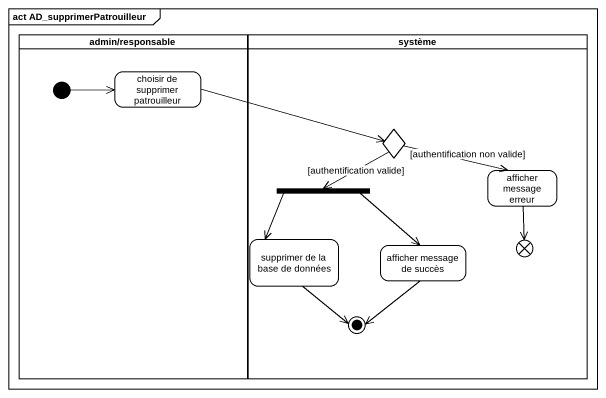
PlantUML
@startuml
mainframe act AD_supprimerPatrouilleur
hide empty description
state "admin/responsable" as admin_responsable <<partition>> #FFFFFF {
  state "choisir de supprimer patrouilleur" as choisir_de_supprimer #FFFFFF
  [*] -right-> choisir_de_supprimer
}
state système <<partition>> #FFFFFF {
  state choice1 <<choice>> #FFFFFF
  state "afficher message erreur" as afficher_message_erreur #FFFFFF
  state fork1 <<fork>> #FFFFFF
  state "supprimer de la base de données" as supprimer_de_la_base_de #FFFFFF
  state "afficher message de succès" as afficher_message_de_succès #FFFFFF
  state flowfinal1 <<end>>
  supprimer_de_la_base_de --> [*]
  afficher_message_de_succès --> [*]
}
choisir_de_supprimer -right-> choice1
choice1 -right-> afficher_message_erreur : [authentification non valide]
choice1 --> fork1 : [authentification valide]
afficher_message_erreur --> flowfinal1
fork1 --> supprimer_de_la_base_de
fork1 --> afficher_message_de_succès
@enduml
